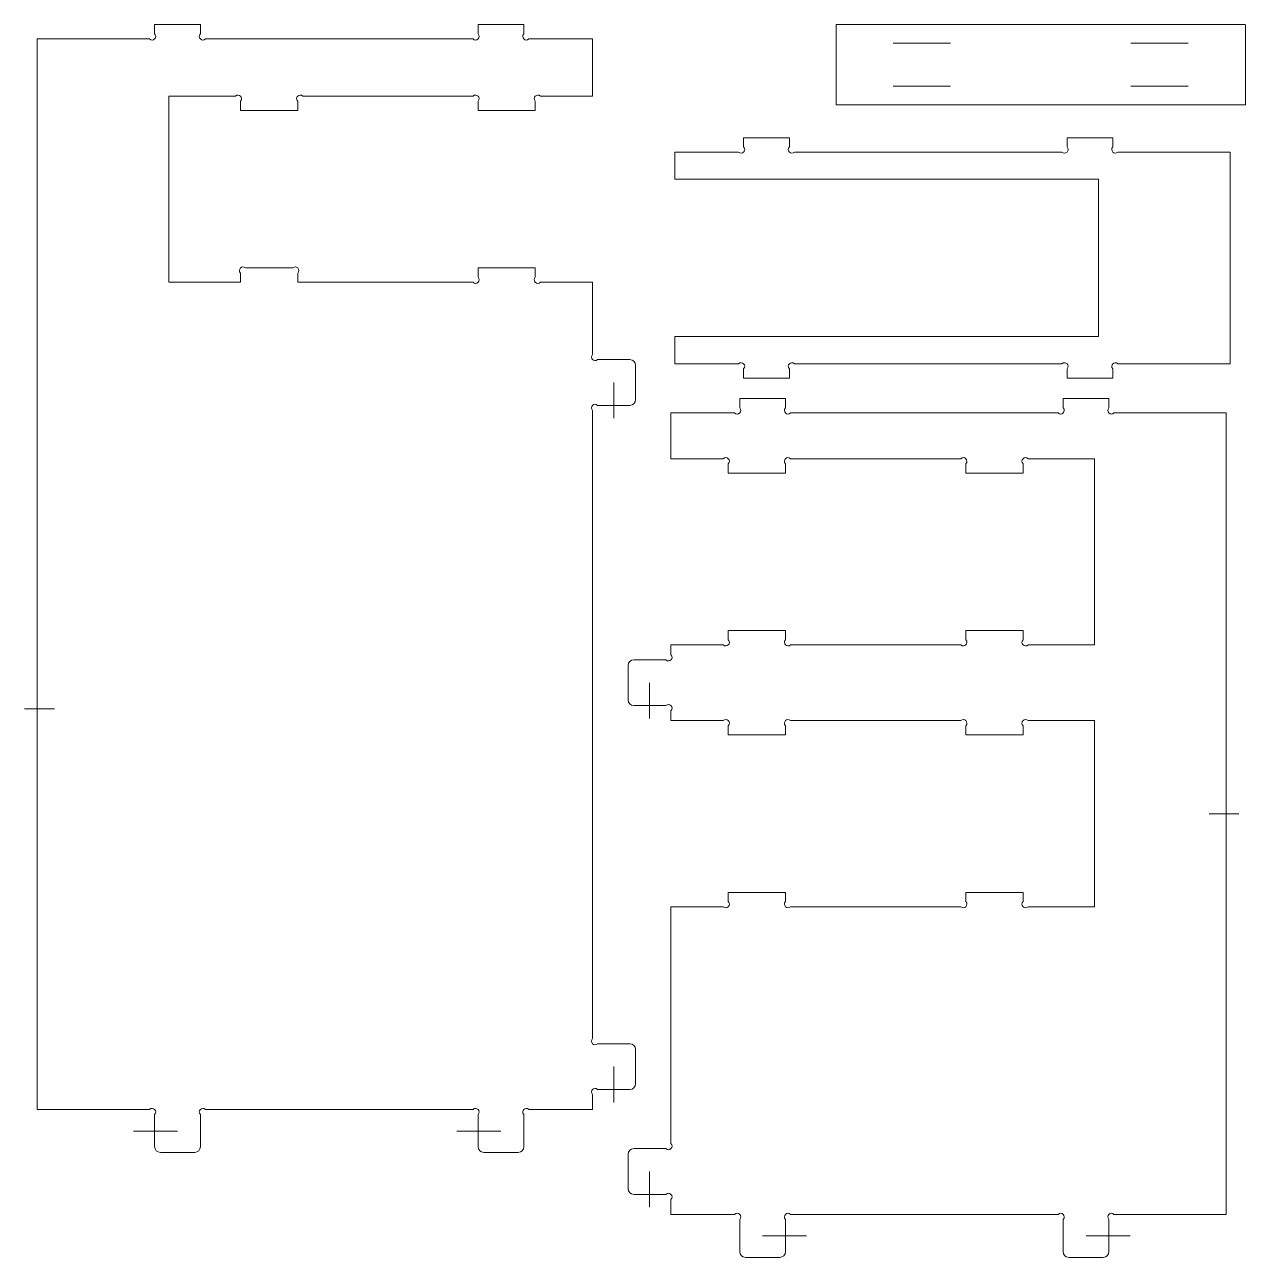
# Model space of a CAD drawing. Header units: millimetres. Extents: x -183 to 205, y -97 to 97.
# Drawn here: x -183.2 to 8.7, y -96.9 to 96.9 of the extents above; entities that cross this region are included whole.
import ezdxf

# ---------------------------------------------------------------- set-up
doc = ezdxf.new("R2010")
doc.units = ezdxf.units.MM
doc.header["$MEASUREMENT"] = 0
doc.layers.add('Capa 1', color=7, linetype='Continuous')

msp = doc.modelspace()

# ---------------------------------------------------------------- linework, layer by layer
at = {"layer": 'Capa 1', "color": 93, "lineweight": 18}
for points, knots in [([(-162.7789, -74.4353), (-162.2474, -73.9038), (-163.0443, -73.1067), (-163.5763, -73.6382), (-163.5763, -73.6382), (-163.5763, -73.6382), (-181.2289, -73.6382), (-181.2289, -73.6382), (-181.2289, -73.6382), (-181.2289, -73.6382), (-181.2289, -11.7632), (-181.2289, -11.7632), (-181.2289, -11.7632), (-181.2289, -11.0132), (-181.2289, -10.2632), (-181.2289, -9.5132), (-181.2289, -9.5132), (-181.2289, -9.5132), (-181.2289, 94.6619), (-181.2289, 94.6619), (-181.2289, 94.6619), (-181.2289, 94.6619), (-163.5762, 94.6619), (-163.5762, 94.6619), (-163.5762, 94.6619), (-163.0442, 94.1304), (-162.2473, 94.9278), (-162.7788, 95.4593), (-162.7788, 95.4593), (-162.7788, 95.4593), (-162.7788, 96.9119), (-162.7788, 96.9119), (-162.7788, 96.9119), (-162.7788, 96.9119), (-155.5785, 96.9119), (-155.5785, 96.9119), (-155.5785, 96.9119), (-155.5785, 96.9119), (-155.5785, 95.4593), (-155.5785, 95.4593), (-155.5785, 95.4593), (-156.1103, 94.9278), (-155.3131, 94.1304), (-154.7817, 94.6619), (-154.7817, 94.6619), (-154.7817, 94.6619), (-112.7261, 94.6619), (-112.7261, 94.6619), (-112.7261, 94.6619), (-112.1946, 94.1304), (-111.3972, 94.9278), (-111.9285, 95.4593), (-111.9285, 95.4593), (-111.9285, 95.4593), (-111.9285, 96.9119), (-111.9285, 96.9119), (-111.9285, 96.9119), (-111.9285, 96.9119), (-104.7289, 96.9119), (-104.7289, 96.9119), (-104.7289, 96.9119), (-104.7289, 96.9119), (-104.7289, 95.4593), (-104.7289, 95.4593), (-104.7289, 95.4593), (-105.2604, 94.9278), (-104.463, 94.1304), (-103.9315, 94.6619), (-103.9315, 94.6619), (-103.9315, 94.6619), (-93.9288, 94.6619), (-93.9288, 94.6619), (-93.9288, 94.6619), (-93.9288, 94.6619), (-93.9288, 85.6619), (-93.9288, 85.6619), (-93.9288, 85.6619), (-93.9288, 85.6619), (-102.1317, 85.6619), (-102.1317, 85.6619), (-102.1317, 85.6619), (-102.6632, 86.1937), (-103.4603, 85.396), (-102.9288, 84.8645), (-102.9288, 84.8645), (-102.9288, 84.8645), (-102.9288, 83.4119), (-102.9288, 83.4119), (-102.9288, 83.4119), (-102.9288, 83.4119), (-111.9285, 83.4119), (-111.9285, 83.4119), (-111.9285, 83.4119), (-111.9285, 83.4119), (-111.9285, 84.8645), (-111.9285, 84.8645), (-111.9285, 84.8645), (-111.3973, 85.396), (-112.1946, 86.1936), (-112.7261, 85.6619), (-112.7261, 85.6619), (-112.7261, 85.6619), (-139.4815, 85.6619), (-139.4815, 85.6619), (-139.4815, 85.6619), (-140.013, 86.1937), (-140.8104, 85.396), (-140.2789, 84.8645), (-140.2789, 84.8645), (-140.2789, 84.8645), (-140.2789, 83.4119), (-140.2789, 83.4119), (-140.2789, 83.4119), (-140.2789, 83.4119), (-149.2789, 83.4119), (-149.2789, 83.4119), (-149.2789, 83.4119), (-149.2789, 83.4119), (-149.2789, 84.8645), (-149.2789, 84.8645), (-149.2789, 84.8645), (-148.7474, 85.396), (-149.5443, 86.1936), (-150.076, 85.6619), (-150.076, 85.6619), (-150.076, 85.6619), (-160.5289, 85.6619), (-160.5289, 85.6619), (-160.5289, 85.6619), (-160.5289, 85.6619), (-160.5289, 56.412), (-160.5289, 56.412), (-160.5289, 56.412), (-160.5289, 56.412), (-149.2789, 56.412), (-149.2789, 56.412), (-149.2789, 56.412), (-149.2789, 56.412), (-149.2789, 57.8646), (-149.2789, 57.8646), (-149.2789, 57.8646), (-149.8104, 58.3958), (-149.013, 59.1935), (-148.4815, 58.662), (-148.4815, 58.662), (-148.4815, 58.662), (-141.076, 58.662), (-141.076, 58.662), (-141.076, 58.662), (-140.5445, 59.1935), (-139.7469, 58.3959), (-140.2789, 57.8646), (-140.2789, 57.8646), (-140.2789, 57.8646), (-140.2789, 56.412), (-140.2789, 56.412), (-140.2789, 56.412), (-140.2789, 56.412), (-112.7261, 56.412), (-112.7261, 56.412), (-112.7261, 56.412), (-112.1946, 55.8802), (-111.3972, 56.6776), (-111.9285, 57.2094), (-111.9285, 57.2094), (-111.9285, 57.2094), (-111.9285, 58.662), (-111.9285, 58.662), (-111.9285, 58.662), (-111.9285, 58.662), (-102.9288, 58.662), (-102.9288, 58.662), (-102.9288, 58.662), (-102.9288, 58.662), (-102.9288, 57.2094), (-102.9288, 57.2094), (-102.9288, 57.2094), (-103.4603, 56.6776), (-102.6632, 55.8803), (-102.1317, 56.412), (-102.1317, 56.412), (-102.1317, 56.412), (-93.9288, 56.412), (-93.9288, 56.412), (-93.9288, 56.412), (-93.9288, 56.412), (-93.9288, 45.0589), (-93.9288, 45.0589), (-93.9288, 45.0589), (-94.4603, 44.5277), (-93.6632, 43.7303), (-93.1314, 44.2618), (-93.1314, 44.2618), (-93.1314, 44.2618), (-88.0788, 44.2618), (-88.0788, 44.2618), (-88.0788, 44.2618), (-87.5819, 44.2618), (-87.1788, 43.859), (-87.1788, 43.3618), (-87.1788, 43.3618), (-87.1788, 43.3618), (-87.1788, 37.9619), (-87.1788, 37.9619), (-87.1788, 37.9619), (-87.1788, 37.4648), (-87.5819, 37.0619), (-88.0788, 37.0619), (-88.0788, 37.0619), (-88.0788, 37.0619), (-89.4288, 37.062), (-89.4288, 37.062), (-89.4288, 37.062), (-90.1788, 37.062), (-90.9288, 37.062), (-91.6788, 37.062), (-91.6788, 37.062), (-91.6788, 37.062), (-93.1314, 37.062), (-93.1314, 37.062), (-93.1314, 37.062), (-93.6632, 37.5932), (-94.4603, 36.7961), (-93.9288, 36.2646), (-93.9288, 36.2646), (-93.9288, 36.2646), (-93.9288, -62.4909), (-93.9288, -62.4909), (-93.9288, -62.4909), (-94.4603, -63.0227), (-93.6632, -63.8198), (-93.1314, -63.2883), (-93.1314, -63.2883), (-93.1314, -63.2883), (-88.0788, -63.2882), (-88.0788, -63.2882), (-88.0788, -63.2882), (-87.5819, -63.2882), (-87.1788, -63.6913), (-87.1788, -64.1882), (-87.1788, -64.1882), (-87.1788, -64.1882), (-87.1788, -69.5884), (-87.1788, -69.5884), (-87.1788, -69.5884), (-87.1788, -70.0853), (-87.5819, -70.4884), (-88.0788, -70.4884), (-88.0788, -70.4884), (-88.0788, -70.4884), (-89.4288, -70.4883), (-89.4288, -70.4883), (-89.4288, -70.4883), (-90.1788, -70.4883), (-90.9288, -70.4883), (-91.6788, -70.4883), (-91.6788, -70.4883), (-91.6788, -70.4883), (-93.1314, -70.4883), (-93.1314, -70.4883), (-93.1314, -70.4883), (-93.6632, -69.9565), (-94.4603, -70.7542), (-93.9288, -71.2854), (-93.9288, -71.2854), (-93.9288, -71.2854), (-93.9288, -73.6382), (-93.9288, -73.6382), (-93.9288, -73.6382), (-93.9288, -73.6382), (-103.9315, -73.6383), (-103.9315, -73.6383), (-103.9315, -73.6383), (-104.463, -73.1068), (-105.2604, -73.9039), (-104.7289, -74.4354), (-104.7289, -74.4354), (-104.7289, -74.4354), (-104.7289, -79.4883), (-104.7289, -79.4883), (-104.7289, -79.4883), (-104.7289, -79.9852), (-105.1315, -80.3883), (-105.6289, -80.3883), (-105.6289, -80.3883), (-105.6289, -80.3883), (-111.0288, -80.3883), (-111.0288, -80.3883), (-111.0288, -80.3883), (-111.5259, -80.3883), (-111.9285, -79.9852), (-111.9285, -79.4883), (-111.9285, -79.4883), (-111.9285, -79.4883), (-111.9285, -78.138), (-111.9285, -78.138), (-111.9285, -78.138), (-111.9285, -77.3881), (-111.9285, -76.6382), (-111.9285, -75.8883), (-111.9285, -75.8883), (-111.9285, -75.8883), (-111.9285, -74.4354), (-111.9285, -74.4354), (-111.9285, -74.4354), (-111.3973, -73.9039), (-112.1946, -73.1068), (-112.7261, -73.6383), (-112.7261, -73.6383), (-112.7261, -73.6383), (-154.7817, -73.6383), (-154.7817, -73.6383), (-154.7817, -73.6383), (-155.3132, -73.1068), (-156.1103, -73.9039), (-155.5785, -74.4354), (-155.5785, -74.4354), (-155.5785, -74.4354), (-155.5785, -79.4883), (-155.5785, -79.4883), (-155.5785, -79.4883), (-155.5785, -79.9852), (-155.9816, -80.3883), (-156.4787, -80.3883), (-156.4787, -80.3883), (-156.4787, -80.3883), (-161.8789, -80.3883), (-161.8789, -80.3883), (-161.8789, -80.3883), (-162.3758, -80.3883), (-162.7789, -79.9852), (-162.7789, -79.4883), (-162.7789, -79.4883), (-162.7789, -79.4883), (-162.7789, -78.138), (-162.7789, -78.138), (-162.7789, -78.138), (-162.7789, -77.3881), (-162.7789, -76.6382), (-162.7789, -75.8883), (-162.7789, -75.8883), (-162.7789, -75.8883), (-162.7789, -74.4353), (-162.7789, -74.4353)], [0, 0, 0, 0, 0.01149425, 0.01149425, 0.01149425, 0.01149425, 0.02298851, 0.02298851, 0.02298851, 0.02298851, 0.03448276, 0.03448276, 0.03448276, 0.03448276, 0.04597701, 0.04597701, 0.04597701, 0.04597701, 0.05747126, 0.05747126, 0.05747126, 0.05747126, 0.06896552, 0.06896552, 0.06896552, 0.06896552, 0.08045977, 0.08045977, 0.08045977, 0.08045977, 0.09195402, 0.09195402, 0.09195402, 0.09195402, 0.10344828, 0.10344828, 0.10344828, 0.10344828, 0.11494253, 0.11494253, 0.11494253, 0.11494253, 0.12643678, 0.12643678, 0.12643678, 0.12643678, 0.13793103, 0.13793103, 0.13793103, 0.13793103, 0.14942529, 0.14942529, 0.14942529, 0.14942529, 0.16091954, 0.16091954, 0.16091954, 0.16091954, 0.17241379, 0.17241379, 0.17241379, 0.17241379, 0.18390805, 0.18390805, 0.18390805, 0.18390805, 0.1954023, 0.1954023, 0.1954023, 0.1954023, 0.20689655, 0.20689655, 0.20689655, 0.20689655, 0.2183908, 0.2183908, 0.2183908, 0.2183908, 0.22988506, 0.22988506, 0.22988506, 0.22988506, 0.24137931, 0.24137931, 0.24137931, 0.24137931, 0.25287356, 0.25287356, 0.25287356, 0.25287356, 0.26436782, 0.26436782, 0.26436782, 0.26436782, 0.27586207, 0.27586207, 0.27586207, 0.27586207, 0.28735632, 0.28735632, 0.28735632, 0.28735632, 0.29885057, 0.29885057, 0.29885057, 0.29885057, 0.31034483, 0.31034483, 0.31034483, 0.31034483, 0.32183908, 0.32183908, 0.32183908, 0.32183908, 0.33333333, 0.33333333, 0.33333333, 0.33333333, 0.34482759, 0.34482759, 0.34482759, 0.34482759, 0.35632184, 0.35632184, 0.35632184, 0.35632184, 0.36781609, 0.36781609, 0.36781609, 0.36781609, 0.37931034, 0.37931034, 0.37931034, 0.37931034, 0.3908046, 0.3908046, 0.3908046, 0.3908046, 0.40229885, 0.40229885, 0.40229885, 0.40229885, 0.4137931, 0.4137931, 0.4137931, 0.4137931, 0.42528736, 0.42528736, 0.42528736, 0.42528736, 0.43678161, 0.43678161, 0.43678161, 0.43678161, 0.44827586, 0.44827586, 0.44827586, 0.44827586, 0.45977011, 0.45977011, 0.45977011, 0.45977011, 0.47126437, 0.47126437, 0.47126437, 0.47126437, 0.48275862, 0.48275862, 0.48275862, 0.48275862, 0.49425287, 0.49425287, 0.49425287, 0.49425287, 0.50574713, 0.50574713, 0.50574713, 0.50574713, 0.51724138, 0.51724138, 0.51724138, 0.51724138, 0.52873563, 0.52873563, 0.52873563, 0.52873563, 0.54022989, 0.54022989, 0.54022989, 0.54022989, 0.55172414, 0.55172414, 0.55172414, 0.55172414, 0.56321839, 0.56321839, 0.56321839, 0.56321839, 0.57471264, 0.57471264, 0.57471264, 0.57471264, 0.5862069, 0.5862069, 0.5862069, 0.5862069, 0.59770115, 0.59770115, 0.59770115, 0.59770115, 0.6091954, 0.6091954, 0.6091954, 0.6091954, 0.62068966, 0.62068966, 0.62068966, 0.62068966, 0.63218391, 0.63218391, 0.63218391, 0.63218391, 0.64367816, 0.64367816, 0.64367816, 0.64367816, 0.65517241, 0.65517241, 0.65517241, 0.65517241, 0.66666667, 0.66666667, 0.66666667, 0.66666667, 0.67816092, 0.67816092, 0.67816092, 0.67816092, 0.68965517, 0.68965517, 0.68965517, 0.68965517, 0.70114943, 0.70114943, 0.70114943, 0.70114943, 0.71264368, 0.71264368, 0.71264368, 0.71264368, 0.72413793, 0.72413793, 0.72413793, 0.72413793, 0.73563218, 0.73563218, 0.73563218, 0.73563218, 0.74712644, 0.74712644, 0.74712644, 0.74712644, 0.75862069, 0.75862069, 0.75862069, 0.75862069, 0.77011494, 0.77011494, 0.77011494, 0.77011494, 0.7816092, 0.7816092, 0.7816092, 0.7816092, 0.79310345, 0.79310345, 0.79310345, 0.79310345, 0.8045977, 0.8045977, 0.8045977, 0.8045977, 0.81609195, 0.81609195, 0.81609195, 0.81609195, 0.82758621, 0.82758621, 0.82758621, 0.82758621, 0.83908046, 0.83908046, 0.83908046, 0.83908046, 0.85057471, 0.85057471, 0.85057471, 0.85057471, 0.86206897, 0.86206897, 0.86206897, 0.86206897, 0.87356322, 0.87356322, 0.87356322, 0.87356322, 0.88505747, 0.88505747, 0.88505747, 0.88505747, 0.89655172, 0.89655172, 0.89655172, 0.89655172, 0.90804598, 0.90804598, 0.90804598, 0.90804598, 0.91954023, 0.91954023, 0.91954023, 0.91954023, 0.93103448, 0.93103448, 0.93103448, 0.93103448, 0.94252874, 0.94252874, 0.94252874, 0.94252874, 0.95402299, 0.95402299, 0.95402299, 0.95402299, 0.96551724, 0.96551724, 0.96551724, 0.96551724, 0.97701149, 0.97701149, 0.97701149, 0.97701149, 1, 1, 1, 1]), ([(8.698, 96.9043), (8.698, 96.9084), (8.6946, 96.9118), (8.6905, 96.9118), (8.6905, 96.9118), (8.6905, 96.9118), (-55.6445, 96.9119), (-55.6445, 96.9119), (-55.6445, 96.9119), (-55.6486, 96.9119), (-55.652, 96.9085), (-55.652, 96.9044), (-55.652, 96.9044), (-55.652, 96.9044), (-55.652, 84.3197), (-55.652, 84.3197), (-55.652, 84.3197), (-55.652, 84.3156), (-55.6486, 84.3122), (-55.6445, 84.3122), (-55.6445, 84.3122), (-55.6445, 84.3122), (8.6905, 84.3121), (8.6905, 84.3121), (8.6905, 84.3121), (8.6946, 84.3121), (8.698, 84.3155), (8.698, 84.3196), (8.698, 84.3196), (8.698, 84.3196), (8.698, 96.9043), (8.698, 96.9043)], [0, 0, 0, 0, 0.11111111, 0.11111111, 0.11111111, 0.11111111, 0.22222222, 0.22222222, 0.22222222, 0.22222222, 0.33333333, 0.33333333, 0.33333333, 0.33333333, 0.44444444, 0.44444444, 0.44444444, 0.44444444, 0.55555556, 0.55555556, 0.55555556, 0.55555556, 0.66666667, 0.66666667, 0.66666667, 0.66666667, 0.77777778, 0.77777778, 0.77777778, 0.77777778, 1, 1, 1, 1]), ([(-80.98, 47.8627), (-80.98, 47.8627), (-14.38, 47.8627), (-14.38, 47.8627), (-14.38, 47.8627), (-14.38, 47.8627), (-14.38, 72.6126), (-14.38, 72.6126), (-14.38, 72.6126), (-14.38, 72.6126), (-80.98, 72.6127), (-80.98, 72.6127), (-80.98, 72.6127), (-80.98, 72.6127), (-80.98, 76.8876), (-80.98, 76.8876), (-80.98, 76.8876), (-80.98, 76.8876), (-70.9773, 76.8876), (-70.9773, 76.8876), (-70.9773, 76.8876), (-70.4458, 76.3561), (-69.6484, 77.1535), (-70.1799, 77.685), (-70.1799, 77.685), (-70.1799, 77.685), (-70.1799, 79.1376), (-70.1799, 79.1376), (-70.1799, 79.1376), (-70.1799, 79.1376), (-62.9798, 79.1376), (-62.9798, 79.1376), (-62.9798, 79.1376), (-62.9798, 79.1376), (-62.9798, 77.685), (-62.9798, 77.685), (-62.9798, 77.685), (-63.5116, 77.1535), (-62.7142, 76.3561), (-62.1827, 76.8876), (-62.1827, 76.8876), (-62.1827, 76.8876), (-20.1271, 76.8876), (-20.1271, 76.8876), (-20.1271, 76.8876), (-19.5956, 76.3561), (-18.7988, 77.1535), (-19.33, 77.685), (-19.33, 77.685), (-19.33, 77.685), (-19.33, 79.1376), (-19.33, 79.1376), (-19.33, 79.1376), (-19.33, 79.1376), (-12.13, 79.1376), (-12.13, 79.1376), (-12.13, 79.1376), (-12.13, 79.1376), (-12.13, 77.685), (-12.13, 77.685), (-12.13, 77.685), (-12.6615, 77.1535), (-11.8641, 76.3561), (-11.3326, 76.8876), (-11.3326, 76.8876), (-11.3326, 76.8876), (6.3201, 76.8876), (6.3201, 76.8876), (6.3201, 76.8876), (6.3201, 76.8876), (6.3201, 43.5876), (6.3201, 43.5876), (6.3201, 43.5876), (6.3201, 43.5876), (-11.3326, 43.5876), (-11.3326, 43.5876), (-11.3326, 43.5876), (-11.8641, 44.1191), (-12.6615, 43.3217), (-12.13, 42.7905), (-12.13, 42.7905), (-12.13, 42.7905), (-12.13, 41.3376), (-12.13, 41.3376), (-12.13, 41.3376), (-12.13, 41.3376), (-19.33, 41.3376), (-19.33, 41.3376), (-19.33, 41.3376), (-19.33, 41.3376), (-19.33, 42.7905), (-19.33, 42.7905), (-19.33, 42.7905), (-18.7988, 43.3217), (-19.5956, 44.1191), (-20.1271, 43.5876), (-20.1271, 43.5876), (-20.1271, 43.5876), (-62.1827, 43.5876), (-62.1827, 43.5876), (-62.1827, 43.5876), (-62.7142, 44.1191), (-63.5116, 43.3217), (-62.9798, 42.7905), (-62.9798, 42.7905), (-62.9798, 42.7905), (-62.9798, 41.3376), (-62.9798, 41.3376), (-62.9798, 41.3376), (-62.9798, 41.3376), (-70.1799, 41.3376), (-70.1799, 41.3376), (-70.1799, 41.3376), (-70.1799, 41.3376), (-70.1799, 42.7905), (-70.1799, 42.7905), (-70.1799, 42.7905), (-69.6484, 43.3217), (-70.4458, 44.1191), (-70.9773, 43.5876), (-70.9773, 43.5876), (-70.9773, 43.5876), (-80.98, 43.5876), (-80.98, 43.5876), (-80.98, 43.5876), (-80.98, 43.5876), (-80.98, 47.8627), (-80.98, 47.8627)], [0, 0, 0, 0, 0.03030303, 0.03030303, 0.03030303, 0.03030303, 0.06060606, 0.06060606, 0.06060606, 0.06060606, 0.09090909, 0.09090909, 0.09090909, 0.09090909, 0.12121212, 0.12121212, 0.12121212, 0.12121212, 0.15151515, 0.15151515, 0.15151515, 0.15151515, 0.18181818, 0.18181818, 0.18181818, 0.18181818, 0.21212121, 0.21212121, 0.21212121, 0.21212121, 0.24242424, 0.24242424, 0.24242424, 0.24242424, 0.27272727, 0.27272727, 0.27272727, 0.27272727, 0.3030303, 0.3030303, 0.3030303, 0.3030303, 0.33333333, 0.33333333, 0.33333333, 0.33333333, 0.36363636, 0.36363636, 0.36363636, 0.36363636, 0.39393939, 0.39393939, 0.39393939, 0.39393939, 0.42424242, 0.42424242, 0.42424242, 0.42424242, 0.45454545, 0.45454545, 0.45454545, 0.45454545, 0.48484848, 0.48484848, 0.48484848, 0.48484848, 0.51515152, 0.51515152, 0.51515152, 0.51515152, 0.54545455, 0.54545455, 0.54545455, 0.54545455, 0.57575758, 0.57575758, 0.57575758, 0.57575758, 0.60606061, 0.60606061, 0.60606061, 0.60606061, 0.63636364, 0.63636364, 0.63636364, 0.63636364, 0.66666667, 0.66666667, 0.66666667, 0.66666667, 0.6969697, 0.6969697, 0.6969697, 0.6969697, 0.72727273, 0.72727273, 0.72727273, 0.72727273, 0.75757576, 0.75757576, 0.75757576, 0.75757576, 0.78787879, 0.78787879, 0.78787879, 0.78787879, 0.81818182, 0.81818182, 0.81818182, 0.81818182, 0.84848485, 0.84848485, 0.84848485, 0.84848485, 0.87878788, 0.87878788, 0.87878788, 0.87878788, 0.90909091, 0.90909091, 0.90909091, 0.90909091, 0.93939394, 0.93939394, 0.93939394, 0.93939394, 1, 1, 1, 1]), ([(-82.3971, -86.9805), (-81.8653, -86.449), (-81.0682, -87.2461), (-81.5997, -87.7776), (-81.5997, -87.7776), (-81.5997, -87.7776), (-81.5997, -90.1304), (-81.5997, -90.1304), (-81.5997, -90.1304), (-81.5997, -90.1304), (-71.597, -90.1304), (-71.597, -90.1304), (-71.597, -90.1304), (-71.0655, -89.5989), (-70.2681, -90.3963), (-70.7996, -90.9275), (-70.7996, -90.9275), (-70.7996, -90.9275), (-70.7996, -95.9802), (-70.7996, -95.9802), (-70.7996, -95.9802), (-70.7996, -96.4773), (-70.397, -96.8804), (-69.8996, -96.8804), (-69.8996, -96.8804), (-69.8996, -96.8804), (-64.4997, -96.8804), (-64.4997, -96.8804), (-64.4997, -96.8804), (-64.0026, -96.8804), (-63.6, -96.4773), (-63.6, -95.9802), (-63.6, -95.9802), (-63.6, -95.9802), (-63.6, -92.3804), (-63.6, -92.3804), (-63.6, -92.3804), (-63.6, -92.3804), (-63.6, -90.9275), (-63.6, -90.9275), (-63.6, -90.9275), (-64.1312, -90.3963), (-63.3339, -89.5989), (-62.8024, -90.1304), (-62.8024, -90.1304), (-62.8024, -90.1304), (-20.7469, -90.1304), (-20.7469, -90.1304), (-20.7469, -90.1304), (-20.2154, -89.5989), (-19.4183, -90.3963), (-19.9501, -90.9275), (-19.9501, -90.9275), (-19.9501, -90.9275), (-19.9501, -95.9802), (-19.9501, -95.9802), (-19.9501, -95.9802), (-19.9501, -96.4773), (-19.547, -96.8804), (-19.0499, -96.8804), (-19.0499, -96.8804), (-19.0499, -96.8804), (-13.6496, -96.8804), (-13.6496, -96.8804), (-13.6496, -96.8804), (-13.1527, -96.8804), (-12.7496, -96.4773), (-12.7496, -95.9802), (-12.7496, -95.9802), (-12.7496, -95.9802), (-12.7496, -94.6304), (-12.7496, -94.6304), (-12.7496, -94.6304), (-12.7496, -93.8804), (-12.7496, -93.1304), (-12.7496, -92.3804), (-12.7496, -92.3804), (-12.7496, -92.3804), (-12.7496, -90.9275), (-12.7496, -90.9275), (-12.7496, -90.9275), (-13.2811, -90.3963), (-12.4842, -89.5989), (-11.9522, -90.1304), (-11.9522, -90.1304), (-11.9522, -90.1304), (5.7004, -90.1304), (5.7004, -90.1304), (5.7004, -90.1304), (5.7004, -90.1304), (5.7004, -28.2556), (5.7004, -28.2556), (5.7004, -28.2556), (5.7004, -27.5055), (5.7004, -26.7554), (5.7004, -26.0053), (5.7004, -26.0053), (5.7004, -26.0053), (5.7004, 35.8694), (5.7004, 35.8694), (5.7004, 35.8694), (5.7004, 35.8694), (-11.9523, 35.8694), (-11.9523, 35.8694), (-11.9523, 35.8694), (-12.4843, 35.3382), (-13.2812, 36.1355), (-12.7497, 36.6668), (-12.7497, 36.6668), (-12.7497, 36.6668), (-12.7497, 38.1197), (-12.7497, 38.1197), (-12.7497, 38.1197), (-12.7497, 38.1197), (-19.95, 38.1196), (-19.95, 38.1196), (-19.95, 38.1196), (-19.95, 38.1196), (-19.95, 36.6667), (-19.95, 36.6667), (-19.95, 36.6667), (-19.4182, 36.1355), (-20.2154, 35.3381), (-20.7468, 35.8693), (-20.7468, 35.8693), (-20.7468, 35.8693), (-62.8024, 35.8694), (-62.8024, 35.8694), (-62.8024, 35.8694), (-63.3339, 35.3382), (-64.1313, 36.1355), (-63.6, 36.6668), (-63.6, 36.6668), (-63.6, 36.6668), (-63.6, 38.1197), (-63.6, 38.1197), (-63.6, 38.1197), (-63.6, 38.1197), (-70.7996, 38.1196), (-70.7996, 38.1196), (-70.7996, 38.1196), (-70.7996, 38.1196), (-70.7996, 36.6667), (-70.7996, 36.6667), (-70.7996, 36.6667), (-70.2681, 36.1355), (-71.0655, 35.3381), (-71.597, 35.8693), (-71.597, 35.8693), (-71.597, 35.8693), (-81.5997, 35.8694), (-81.5997, 35.8694), (-81.5997, 35.8694), (-81.5997, 35.8694), (-81.5997, 28.6696), (-81.5997, 28.6696), (-81.5997, 28.6696), (-81.5997, 28.6696), (-73.3969, 28.6696), (-73.3969, 28.6696), (-73.3969, 28.6696), (-72.8654, 29.2011), (-72.0683, 28.4037), (-72.5998, 27.8722), (-72.5998, 27.8722), (-72.5998, 27.8722), (-72.5998, 26.4193), (-72.5998, 26.4193), (-72.5998, 26.4193), (-72.5998, 26.4193), (-63.6001, 26.4193), (-63.6001, 26.4193), (-63.6001, 26.4193), (-63.6001, 26.4193), (-63.6001, 27.8722), (-63.6001, 27.8722), (-63.6001, 27.8722), (-64.1313, 28.4037), (-63.334, 29.2011), (-62.8025, 28.6696), (-62.8025, 28.6696), (-62.8025, 28.6696), (-36.047, 28.6696), (-36.047, 28.6696), (-36.047, 28.6696), (-35.5155, 29.2011), (-34.7181, 28.4037), (-35.2496, 27.8722), (-35.2496, 27.8722), (-35.2496, 27.8722), (-35.2496, 26.4193), (-35.2496, 26.4193), (-35.2496, 26.4193), (-35.2496, 26.4193), (-26.2497, 26.4193), (-26.2497, 26.4193), (-26.2497, 26.4193), (-26.2497, 26.4193), (-26.2497, 27.8722), (-26.2497, 27.8722), (-26.2497, 27.8722), (-26.7812, 28.4037), (-25.9843, 29.2011), (-25.4526, 28.6696), (-25.4526, 28.6696), (-25.4526, 28.6696), (-14.9997, 28.6696), (-14.9997, 28.6696), (-14.9997, 28.6696), (-14.9997, 28.6696), (-14.9997, -0.5806), (-14.9997, -0.5806), (-14.9997, -0.5806), (-14.9997, -0.5806), (-25.4525, -0.5806), (-25.4525, -0.5806), (-25.4525, -0.5806), (-25.9843, -1.1118), (-26.7811, -0.3147), (-26.2496, 0.2168), (-26.2496, 0.2168), (-26.2496, 0.2168), (-26.2496, 1.6697), (-26.2496, 1.6697), (-26.2496, 1.6697), (-26.2496, 1.6697), (-35.2496, 1.6697), (-35.2496, 1.6697), (-35.2496, 1.6697), (-35.2496, 1.6697), (-35.2496, 0.2168), (-35.2496, 0.2168), (-35.2496, 0.2168), (-34.7181, -0.3147), (-35.5155, -1.1118), (-36.047, -0.5806), (-36.047, -0.5806), (-36.047, -0.5806), (-62.8025, -0.5806), (-62.8025, -0.5806), (-62.8025, -0.5806), (-63.334, -1.1118), (-64.1314, -0.3147), (-63.6001, 0.2168), (-63.6001, 0.2168), (-63.6001, 0.2168), (-63.6001, 1.6697), (-63.6001, 1.6697), (-63.6001, 1.6697), (-63.6001, 1.6697), (-72.5998, 1.6697), (-72.5998, 1.6697), (-72.5998, 1.6697), (-72.5998, 1.6697), (-72.5998, 0.2168), (-72.5998, 0.2168), (-72.5998, 0.2168), (-72.0683, -0.3147), (-72.8654, -1.1118), (-73.3969, -0.5806), (-73.3969, -0.5806), (-73.3969, -0.5806), (-81.5997, -0.5806), (-81.5997, -0.5806), (-81.5997, -0.5806), (-81.5997, -0.5806), (-81.5997, -2.1456), (-81.5997, -2.1456), (-81.5997, -2.1456), (-81.0682, -2.6771), (-81.8653, -3.4742), (-82.3971, -2.943), (-82.3971, -2.943), (-82.3971, -2.943), (-87.4498, -2.943), (-87.4498, -2.943), (-87.4498, -2.943), (-87.9467, -2.943), (-88.3498, -3.3458), (-88.3498, -3.843), (-88.3498, -3.843), (-88.3498, -3.843), (-88.3498, -9.2429), (-88.3498, -9.2429), (-88.3498, -9.2429), (-88.3498, -9.74), (-87.9467, -10.1431), (-87.4498, -10.1431), (-87.4498, -10.1431), (-87.4498, -10.1431), (-86.0997, -10.1431), (-86.0997, -10.1431), (-86.0997, -10.1431), (-85.3497, -10.1431), (-84.5997, -10.1431), (-83.8497, -10.1431), (-83.8497, -10.1431), (-83.8497, -10.1431), (-82.3971, -10.1431), (-82.3971, -10.1431), (-82.3971, -10.1431), (-81.8653, -9.6113), (-81.0682, -10.4087), (-81.5997, -10.9402), (-81.5997, -10.9402), (-81.5997, -10.9402), (-81.5997, -12.5055), (-81.5997, -12.5055), (-81.5997, -12.5055), (-81.5997, -12.5055), (-73.3969, -12.5054), (-73.3969, -12.5054), (-73.3969, -12.5054), (-72.8654, -11.9736), (-72.0683, -12.7713), (-72.5998, -13.3028), (-72.5998, -13.3028), (-72.5998, -13.3028), (-72.5998, -14.7554), (-72.5998, -14.7554), (-72.5998, -14.7554), (-72.5998, -14.7554), (-63.6001, -14.7554), (-63.6001, -14.7554), (-63.6001, -14.7554), (-63.6001, -14.7554), (-63.6001, -13.3028), (-63.6001, -13.3028), (-63.6001, -13.3028), (-64.1313, -12.7713), (-63.334, -11.9737), (-62.8025, -12.5054), (-62.8025, -12.5054), (-62.8025, -12.5054), (-36.047, -12.5054), (-36.047, -12.5054), (-36.047, -12.5054), (-35.5155, -11.9736), (-34.7181, -12.7713), (-35.2496, -13.3028), (-35.2496, -13.3028), (-35.2496, -13.3028), (-35.2496, -14.7554), (-35.2496, -14.7554), (-35.2496, -14.7554), (-35.2496, -14.7554), (-26.2497, -14.7554), (-26.2497, -14.7554), (-26.2497, -14.7554), (-26.2497, -14.7554), (-26.2497, -13.3028), (-26.2497, -13.3028), (-26.2497, -13.3028), (-26.7812, -12.7713), (-25.9843, -11.9737), (-25.4526, -12.5054), (-25.4526, -12.5054), (-25.4526, -12.5054), (-14.9997, -12.5054), (-14.9997, -12.5054), (-14.9997, -12.5054), (-14.9997, -12.5054), (-14.9997, -41.7553), (-14.9997, -41.7553), (-14.9997, -41.7553), (-14.9997, -41.7553), (-25.4526, -41.7553), (-25.4526, -41.7553), (-25.4526, -41.7553), (-25.9844, -42.2868), (-26.7812, -41.4897), (-26.2497, -40.9579), (-26.2497, -40.9579), (-26.2497, -40.9579), (-26.2497, -39.5055), (-26.2497, -39.5055), (-26.2497, -39.5055), (-26.2497, -39.5055), (-35.2496, -39.5056), (-35.2496, -39.5056), (-35.2496, -39.5056), (-35.2496, -39.5056), (-35.2496, -40.958), (-35.2496, -40.958), (-35.2496, -40.958), (-34.7181, -41.4898), (-35.5155, -42.2869), (-36.047, -41.7554), (-36.047, -41.7554), (-36.047, -41.7554), (-62.8025, -41.7553), (-62.8025, -41.7553), (-62.8025, -41.7553), (-63.334, -42.2868), (-64.1314, -41.4897), (-63.6001, -40.9579), (-63.6001, -40.9579), (-63.6001, -40.9579), (-63.6001, -39.5055), (-63.6001, -39.5055), (-63.6001, -39.5055), (-63.6001, -39.5055), (-72.5998, -39.5056), (-72.5998, -39.5056), (-72.5998, -39.5056), (-72.5998, -39.5056), (-72.5998, -40.958), (-72.5998, -40.958), (-72.5998, -40.958), (-72.0683, -41.4898), (-72.8654, -42.2869), (-73.3969, -41.7554), (-73.3969, -41.7554), (-73.3969, -41.7554), (-81.5997, -41.7553), (-81.5997, -41.7553), (-81.5997, -41.7553), (-81.5997, -41.7553), (-81.5997, -78.983), (-81.5997, -78.983), (-81.5997, -78.983), (-81.0682, -79.5148), (-81.8653, -80.3119), (-82.3971, -79.7804), (-82.3971, -79.7804), (-82.3971, -79.7804), (-87.4498, -79.7804), (-87.4498, -79.7804), (-87.4498, -79.7804), (-87.9467, -79.7804), (-88.3498, -80.1835), (-88.3498, -80.6804), (-88.3498, -80.6804), (-88.3498, -80.6804), (-88.3498, -86.0806), (-88.3498, -86.0806), (-88.3498, -86.0806), (-88.3498, -86.5775), (-87.9467, -86.9806), (-87.4498, -86.9806), (-87.4498, -86.9806), (-87.4498, -86.9806), (-86.0998, -86.9805), (-86.0998, -86.9805), (-86.0998, -86.9805), (-85.3498, -86.9805), (-84.5998, -86.9805), (-83.8498, -86.9805), (-83.8498, -86.9805), (-83.8498, -86.9805), (-82.3971, -86.9805), (-82.3971, -86.9805)], [0, 0, 0, 0, 0.00877193, 0.00877193, 0.00877193, 0.00877193, 0.01754386, 0.01754386, 0.01754386, 0.01754386, 0.02631579, 0.02631579, 0.02631579, 0.02631579, 0.03508772, 0.03508772, 0.03508772, 0.03508772, 0.04385965, 0.04385965, 0.04385965, 0.04385965, 0.05263158, 0.05263158, 0.05263158, 0.05263158, 0.06140351, 0.06140351, 0.06140351, 0.06140351, 0.07017544, 0.07017544, 0.07017544, 0.07017544, 0.07894737, 0.07894737, 0.07894737, 0.07894737, 0.0877193, 0.0877193, 0.0877193, 0.0877193, 0.09649123, 0.09649123, 0.09649123, 0.09649123, 0.10526316, 0.10526316, 0.10526316, 0.10526316, 0.11403509, 0.11403509, 0.11403509, 0.11403509, 0.12280702, 0.12280702, 0.12280702, 0.12280702, 0.13157895, 0.13157895, 0.13157895, 0.13157895, 0.14035088, 0.14035088, 0.14035088, 0.14035088, 0.14912281, 0.14912281, 0.14912281, 0.14912281, 0.15789474, 0.15789474, 0.15789474, 0.15789474, 0.16666667, 0.16666667, 0.16666667, 0.16666667, 0.1754386, 0.1754386, 0.1754386, 0.1754386, 0.18421053, 0.18421053, 0.18421053, 0.18421053, 0.19298246, 0.19298246, 0.19298246, 0.19298246, 0.20175439, 0.20175439, 0.20175439, 0.20175439, 0.21052632, 0.21052632, 0.21052632, 0.21052632, 0.21929825, 0.21929825, 0.21929825, 0.21929825, 0.22807018, 0.22807018, 0.22807018, 0.22807018, 0.23684211, 0.23684211, 0.23684211, 0.23684211, 0.24561404, 0.24561404, 0.24561404, 0.24561404, 0.25438596, 0.25438596, 0.25438596, 0.25438596, 0.26315789, 0.26315789, 0.26315789, 0.26315789, 0.27192982, 0.27192982, 0.27192982, 0.27192982, 0.28070175, 0.28070175, 0.28070175, 0.28070175, 0.28947368, 0.28947368, 0.28947368, 0.28947368, 0.29824561, 0.29824561, 0.29824561, 0.29824561, 0.30701754, 0.30701754, 0.30701754, 0.30701754, 0.31578947, 0.31578947, 0.31578947, 0.31578947, 0.3245614, 0.3245614, 0.3245614, 0.3245614, 0.33333333, 0.33333333, 0.33333333, 0.33333333, 0.34210526, 0.34210526, 0.34210526, 0.34210526, 0.35087719, 0.35087719, 0.35087719, 0.35087719, 0.35964912, 0.35964912, 0.35964912, 0.35964912, 0.36842105, 0.36842105, 0.36842105, 0.36842105, 0.37719298, 0.37719298, 0.37719298, 0.37719298, 0.38596491, 0.38596491, 0.38596491, 0.38596491, 0.39473684, 0.39473684, 0.39473684, 0.39473684, 0.40350877, 0.40350877, 0.40350877, 0.40350877, 0.4122807, 0.4122807, 0.4122807, 0.4122807, 0.42105263, 0.42105263, 0.42105263, 0.42105263, 0.42982456, 0.42982456, 0.42982456, 0.42982456, 0.43859649, 0.43859649, 0.43859649, 0.43859649, 0.44736842, 0.44736842, 0.44736842, 0.44736842, 0.45614035, 0.45614035, 0.45614035, 0.45614035, 0.46491228, 0.46491228, 0.46491228, 0.46491228, 0.47368421, 0.47368421, 0.47368421, 0.47368421, 0.48245614, 0.48245614, 0.48245614, 0.48245614, 0.49122807, 0.49122807, 0.49122807, 0.49122807, 0.5, 0.5, 0.5, 0.5, 0.50877193, 0.50877193, 0.50877193, 0.50877193, 0.51754386, 0.51754386, 0.51754386, 0.51754386, 0.52631579, 0.52631579, 0.52631579, 0.52631579, 0.53508772, 0.53508772, 0.53508772, 0.53508772, 0.54385965, 0.54385965, 0.54385965, 0.54385965, 0.55263158, 0.55263158, 0.55263158, 0.55263158, 0.56140351, 0.56140351, 0.56140351, 0.56140351, 0.57017544, 0.57017544, 0.57017544, 0.57017544, 0.57894737, 0.57894737, 0.57894737, 0.57894737, 0.5877193, 0.5877193, 0.5877193, 0.5877193, 0.59649123, 0.59649123, 0.59649123, 0.59649123, 0.60526316, 0.60526316, 0.60526316, 0.60526316, 0.61403509, 0.61403509, 0.61403509, 0.61403509, 0.62280702, 0.62280702, 0.62280702, 0.62280702, 0.63157895, 0.63157895, 0.63157895, 0.63157895, 0.64035088, 0.64035088, 0.64035088, 0.64035088, 0.64912281, 0.64912281, 0.64912281, 0.64912281, 0.65789474, 0.65789474, 0.65789474, 0.65789474, 0.66666667, 0.66666667, 0.66666667, 0.66666667, 0.6754386, 0.6754386, 0.6754386, 0.6754386, 0.68421053, 0.68421053, 0.68421053, 0.68421053, 0.69298246, 0.69298246, 0.69298246, 0.69298246, 0.70175439, 0.70175439, 0.70175439, 0.70175439, 0.71052632, 0.71052632, 0.71052632, 0.71052632, 0.71929825, 0.71929825, 0.71929825, 0.71929825, 0.72807018, 0.72807018, 0.72807018, 0.72807018, 0.73684211, 0.73684211, 0.73684211, 0.73684211, 0.74561404, 0.74561404, 0.74561404, 0.74561404, 0.75438596, 0.75438596, 0.75438596, 0.75438596, 0.76315789, 0.76315789, 0.76315789, 0.76315789, 0.77192982, 0.77192982, 0.77192982, 0.77192982, 0.78070175, 0.78070175, 0.78070175, 0.78070175, 0.78947368, 0.78947368, 0.78947368, 0.78947368, 0.79824561, 0.79824561, 0.79824561, 0.79824561, 0.80701754, 0.80701754, 0.80701754, 0.80701754, 0.81578947, 0.81578947, 0.81578947, 0.81578947, 0.8245614, 0.8245614, 0.8245614, 0.8245614, 0.83333333, 0.83333333, 0.83333333, 0.83333333, 0.84210526, 0.84210526, 0.84210526, 0.84210526, 0.85087719, 0.85087719, 0.85087719, 0.85087719, 0.85964912, 0.85964912, 0.85964912, 0.85964912, 0.86842105, 0.86842105, 0.86842105, 0.86842105, 0.87719298, 0.87719298, 0.87719298, 0.87719298, 0.88596491, 0.88596491, 0.88596491, 0.88596491, 0.89473684, 0.89473684, 0.89473684, 0.89473684, 0.90350877, 0.90350877, 0.90350877, 0.90350877, 0.9122807, 0.9122807, 0.9122807, 0.9122807, 0.92105263, 0.92105263, 0.92105263, 0.92105263, 0.92982456, 0.92982456, 0.92982456, 0.92982456, 0.93859649, 0.93859649, 0.93859649, 0.93859649, 0.94736842, 0.94736842, 0.94736842, 0.94736842, 0.95614035, 0.95614035, 0.95614035, 0.95614035, 0.96491228, 0.96491228, 0.96491228, 0.96491228, 0.97368421, 0.97368421, 0.97368421, 0.97368421, 0.98245614, 0.98245614, 0.98245614, 0.98245614, 1, 1, 1, 1])]:
    msp.add_open_spline(points, degree=3, knots=knots, dxfattribs=at)
at = {"layer": 'Capa 1', "color": 133, "lineweight": 18}
for points in [[(-37.6518, 94.022), (-37.6518, 94.022), (-46.6521, 94.022), (-46.6521, 94.022)], [(-9.3019, 94.022), (-9.3019, 94.022), (-0.3019, 94.022), (-0.3019, 94.022)], [(-46.6521, 87.2168), (-46.6521, 87.2168), (-37.6518, 87.2168), (-37.6518, 87.2168)], [(-9.3019, 87.2505), (-9.3019, 87.2505), (-0.3019, 87.2505), (-0.3019, 87.2505)], [(-90.5785, 40.6618), (-90.5785, 40.6618), (-90.5785, 35.0363), (-90.5785, 35.0363)], [(-84.9997, -6.543), (-84.9997, -6.543), (-84.9997, -12.1685), (-84.9997, -12.1685)], [(-183.2137, -10.6382), (-183.2137, -10.6382), (-178.5285, -10.6382), (-178.5285, -10.6382)], [(3, -27.1304), (3, -27.1304), (7.6851, -27.1304), (7.6851, -27.1304)], [(-90.5785, -66.888), (-90.5785, -66.888), (-90.5785, -72.5135), (-90.5785, -72.5135)], [(-166.0948, -77.048), (-166.0948, -77.048), (-159.1788, -77.048), (-159.1788, -77.048)], [(-115.2444, -77.048), (-115.2444, -77.048), (-108.3284, -77.048), (-108.3284, -77.048)], [(-84.9997, -83.3804), (-84.9997, -83.3804), (-84.9997, -89.0059), (-84.9997, -89.0059)], [(-60.2836, -93.5055), (-60.2836, -93.5055), (-67.1996, -93.5055), (-67.1996, -93.5055)], [(-9.4337, -93.5055), (-9.4337, -93.5055), (-16.3497, -93.5055), (-16.3497, -93.5055)]]:
    msp.add_open_spline(points, degree=3, dxfattribs=at)

doc.saveas('drawing.dxf')
